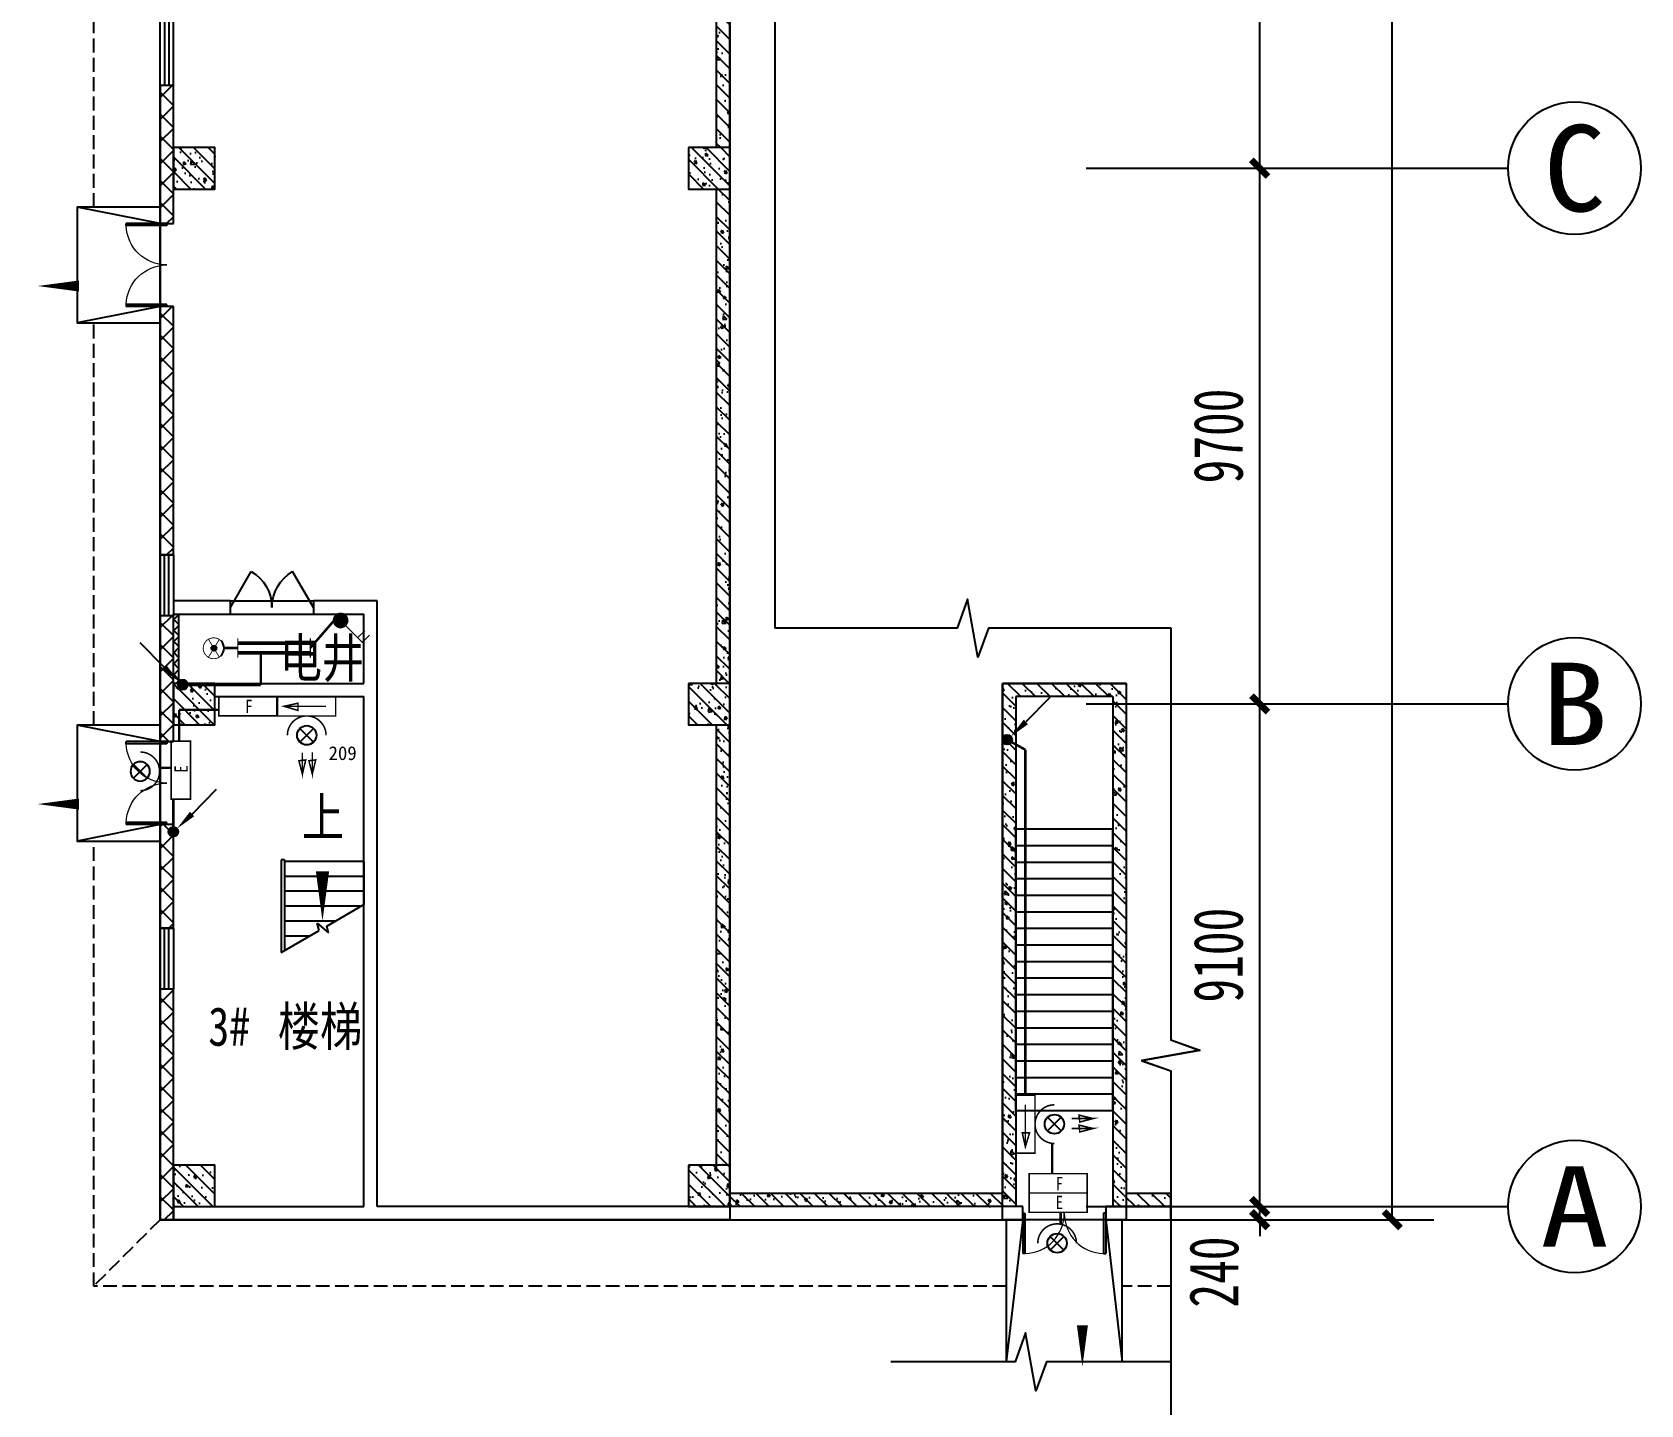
# Model space of a CAD drawing. Header units: millimetres. Extents: x -633009578 to 5705885, y -633235091 to 2571734.
# Drawn here: x 2830282 to 2859405, y 2268879 to 2293733 of the extents above; entities that cross this region are included whole.
import ezdxf
from ezdxf.enums import TextEntityAlignment as Align

# ---------------------------------------------------------------- set-up
doc = ezdxf.new("R2010")
doc.units = ezdxf.units.MM
doc.header["$LTSCALE"] = 1000
doc.header["$MEASUREMENT"] = 0
doc.linetypes.add('DASH', pattern=[0.35, 0.25, -0.1])
doc.layers.get('0').update_dxf_attribs({"color": 9})
for name, color, linetype in [('000000000000电气', 7, 'Continuous'), ('3T_WOOD', 21, 'Continuous'), ('A-COLUM(柱)', 255, 'Continuous'), ('A-DI-S(箭头)', 76, 'Continuous'), ('A-DOOR(门）', 4, 'Continuous'), ('A-F-AREA(计算)', 5, 'Continuous'), ('A-HATH(填充)', 8, 'Continuous'), ('A-ST-O(室外)', 54, 'Continuous'), ('A-STAR(楼梯)', 51, 'Continuous'), ('A-TEXT(房间)', 243, 'Continuous'), ('A-WA-J(剪力墙)', 254, 'Continuous'), ('A-WALL(墙)', 255, 'Continuous'), ('A-WINDOW（窗）', 4, 'Continuous'), ('AXIS_TEXT', 7, 'Continuous'), ('C-AXIS(轴号)', 3, 'Continuous'), ('DIM_SYMB', 3, 'Continuous'), ('WALL', 9, 'Continuous'), ('电-弱电平面-箭头', 3, 'Continuous'), ('电-强电平面-线缆', 3, 'Continuous'), ('设备-动力', 3, 'Continuous'), ('设备-照明', 3, 'Continuous')]:
    doc.layers.add(name, color=color, linetype=linetype)
doc.styles.add('_TCH_AXIS', font='simhei.ttf', dxfattribs={"bigfont": 'GBCBIG'})
doc.styles.add('_TCH_DIM_T3', font='simhei.ttf', dxfattribs={"width": 0.707, "bigfont": 'GBCBIG'})
doc.styles.add('COMPLEX', font='simhei.ttf')
doc.styles.add('IDQSTYLE', font='simhei.ttf', dxfattribs={"width": 0.707, "bigfont": 'hztxt.shx'})
doc.styles.get("Standard").update_dxf_attribs({"font": 'simhei.ttf', "bigfont": 'hztxt.shx'})
doc.styles.add('TXT', font='simhei.ttf', dxfattribs={"width": 0.8, "bigfont": 'hztxt.shx'})
doc.styles.add('宋体', font='simhei.ttf')
doc.dimstyles.new('_TCH_ARCH&&300', dxfattribs={"dimtxt": 892.5, "dimasz": 300, "dimexe": 750, "dimexo": 900, "dimgap": 300, "dimtad": 1, "dimdec": 0, "dimzin": 0, "dimdsep": 46, "dimtxsty": '_TCH_DIM_T3', "dimblk": 'ARCHTICK', "dimcen": 0.09, "dimclrt": 7, "dimazin": 2, "dimtfac": 1, "dimtdec": 0, "dimtix": 1, "dimtmove": 2, "dimatfit": 3, "dimfxl": 1, "dimtolj": 1, "dimtzin": 0, "dimarcsym": 0})
pattern_1 = [(45, (-830357.9205473666, -3.184366441797465), (-200.0002033111466, 200.0002033111467), []), (135, (-830357.9205473666, -3.184366441797465), (-200.0002033111467, -200.0002033111466), [])]
pattern_2 = [(315, (0, 0), (132.5825214724777, 132.5825214724776), []), (320, (0, 0), (-47.06410123694653, -537.9451369505651), [56.25, -618.75]), (625, (0, 0), (564.1441002750089, 104.0635002097499), [45, -495]), (370.4514, (-3.922005000000009, -44.82876), (517.079656545715, -433.8820362855164), [47.8051425, -525.856584]), (316.1842, (150, -2.755455298081545e-14), (-124.1392607467639, -800.4307864692332), [84.375, -928.125]), (366.6356, (139.65501975, -66.70255875000004), (730.5884031753312, -700.9970291615274), [71.707716, -788.78475]), (621.1842000000001, (150, -2.755455298081545e-14), (730.588950693994, -700.9964588502198), [67.5, -742.5]), (291, (112.5, -75.00000000000001), (-301.9641679990041, -447.6802890888463), [56.25, -618.75]), (596, (112.5, -75.00000000000001), (543.8625337851396, -182.4864989411868), [45, -495]), (341.4514, (87.3362955, -112.30667475), (241.8978725324643, -630.1669714361175), [47.8051425, -525.856584]), (307.5, (0, 0), (249.6703903734836, -9.119891487967951), [0, -488.9999999999999, 0, -502.5, 0, -496.875]), (277.5, (0, 0), (295.8087839117703, -197.3021530816116), [0, -286.5, 0, -477.75, 0, -189.375]), (237.5, (3.072332657360922e-14, 167.25), (-16.91615380078498, -400.3668271293068), [0, -187.5, 0, -585, 0, -776.25]), (227.5, (4.450060306401695e-14, 242.25), (75.07873674923819, -437.3896270067897), [0, -243.75, 0, -388.5, 0, -551.25])]

# ---------------------------------------------------------------- blocks, each defined once
blk = doc.blocks.new('_ArchTick')
at = {"color": 0, "linetype": 'ByBlock', "const_width": 0.4}
blk.add_lwpolyline([(-0.5, -0.5), (0.5, 0.5)], dxfattribs=at)
blk = doc.blocks.new('*D292')
at = {"layer": 'C-AXIS(轴号)', "color": 0, "lineweight": -2, "transparency": 16777216}
for p, q in [((1117158.287704564, 1589518.591094813), (1117158.287704564, 1589818.591094813)), ((1114913.870481153, 1589518.591094813), (1117908.287704564, 1589518.591094813)), ((1114913.870481153, 1589278.591094809), (1117908.287704564, 1589278.591094809)), ((1117158.287704564, 1589278.591094809), (1117158.287704564, 1589518.591094813)), ((1117158.287704564, 1589278.591094809), (1117158.287704564, 1588978.591094809))]:
    blk.add_line(p, q, dxfattribs=at)
at = {"layer": 'Defpoints', "color": 0, "transparency": 16777216}
for p in [(1114013.870481153, 1589518.591094813), (1114013.870481153, 1589278.591094809), (1117158.287704564, 1589518.591094813)]:
    blk.add_point(p, dxfattribs=at)
at = {"layer": 'C-AXIS(轴号)', "color": 0, "linetype": 'ByBlock', "lineweight": -2, "transparency": 16777216, "xscale": 300, "yscale": 300, "zscale": 300}
for p, rotation in [((1117158.287704564, 1589518.591094813), 270), ((1117158.287704564, 1589278.591094809), 90)]:
    blk.add_blockref('_ArchTick', p, dxfattribs=dict(at, rotation=rotation))
at = {"layer": 'C-AXIS(轴号)', "color": 7, "transparency": 16777216, "insert": (1116333.287704564, 1588330.591094809), "char_height": 892.5, "attachment_point": 5, "rotation": 90, "style": '_TCH_DIM_T3'}
blk.add_mtext('\\A1;240', dxfattribs=at)
blk = doc.blocks.new('*D293')
at = {"layer": 'C-AXIS(轴号)', "color": 0, "lineweight": -2, "transparency": 16777216}
for p, q in [((1114913.870481153, 1598618.591094813), (1117908.287704564, 1598618.591094813)), ((1117158.287704564, 1589518.591094813), (1117158.287704564, 1598618.591094813)), ((1114913.870481153, 1589518.591094813), (1117908.287704564, 1589518.591094813))]:
    blk.add_line(p, q, dxfattribs=at)
at = {"layer": 'Defpoints', "color": 0, "transparency": 16777216}
for p in [(1114013.870481153, 1598618.591094813), (1117158.287704564, 1598618.591094813), (1114013.870481153, 1589518.591094813)]:
    blk.add_point(p, dxfattribs=at)
at = {"layer": 'C-AXIS(轴号)', "color": 0, "linetype": 'ByBlock', "lineweight": -2, "transparency": 16777216, "xscale": 300, "yscale": 300, "zscale": 300}
for p, rotation in [((1117158.287704564, 1598618.591094813), 90), ((1117158.287704564, 1589518.591094813), 270)]:
    blk.add_blockref('_ArchTick', p, dxfattribs=dict(at, rotation=rotation))
at = {"layer": 'C-AXIS(轴号)', "color": 7, "transparency": 16777216, "insert": (1116412.037704564, 1594068.591094813), "char_height": 892.5, "attachment_point": 5, "rotation": 90, "style": '_TCH_DIM_T3'}
blk.add_mtext('\\A1;9100', dxfattribs=at)
blk = doc.blocks.new('*D294')
at = {"layer": 'C-AXIS(轴号)', "color": 0, "lineweight": -2, "transparency": 16777216}
for p, q in [((1114913.870481153, 1608318.591094813), (1117908.287704564, 1608318.591094813)), ((1117158.287704564, 1598618.591094813), (1117158.287704564, 1608318.591094813)), ((1114913.870481153, 1598618.591094813), (1117908.287704564, 1598618.591094813))]:
    blk.add_line(p, q, dxfattribs=at)
at = {"layer": 'Defpoints', "color": 0, "transparency": 16777216}
for p in [(1114013.870481153, 1608318.591094813), (1117158.287704564, 1608318.591094813), (1114013.870481153, 1598618.591094813)]:
    blk.add_point(p, dxfattribs=at)
at = {"layer": 'C-AXIS(轴号)', "color": 0, "linetype": 'ByBlock', "lineweight": -2, "transparency": 16777216, "xscale": 300, "yscale": 300, "zscale": 300}
for p, rotation in [((1117158.287704564, 1608318.591094813), 90), ((1117158.287704564, 1598618.591094813), 270)]:
    blk.add_blockref('_ArchTick', p, dxfattribs=dict(at, rotation=rotation))
at = {"layer": 'C-AXIS(轴号)', "color": 7, "transparency": 16777216, "insert": (1116412.037704564, 1603468.591094813), "char_height": 892.5, "attachment_point": 5, "rotation": 90, "style": '_TCH_DIM_T3'}
blk.add_mtext('\\A1;9700', dxfattribs=at)
blk = doc.blocks.new('*D295')
at = {"layer": 'C-AXIS(轴号)', "color": 0, "lineweight": -2, "transparency": 16777216}
for p, q in [((1114913.870481153, 1618018.591094813), (1117908.287704564, 1618018.591094813)), ((1117158.287704564, 1608318.591094813), (1117158.287704564, 1618018.591094813)), ((1114913.870481153, 1608318.591094813), (1117908.287704564, 1608318.591094813))]:
    blk.add_line(p, q, dxfattribs=at)
at = {"layer": 'Defpoints', "color": 0, "transparency": 16777216}
for p in [(1114013.870481153, 1618018.591094813), (1117158.287704564, 1618018.591094813), (1114013.870481153, 1608318.591094813)]:
    blk.add_point(p, dxfattribs=at)
at = {"layer": 'C-AXIS(轴号)', "color": 0, "linetype": 'ByBlock', "lineweight": -2, "transparency": 16777216, "xscale": 300, "yscale": 300, "zscale": 300}
for p, rotation in [((1117158.287704564, 1618018.591094813), 90), ((1117158.287704564, 1608318.591094813), 270)]:
    blk.add_blockref('_ArchTick', p, dxfattribs=dict(at, rotation=rotation))
at = {"layer": 'C-AXIS(轴号)', "color": 7, "transparency": 16777216, "insert": (1116412.037704564, 1613168.591094813), "char_height": 892.5, "attachment_point": 5, "rotation": 90, "style": '_TCH_DIM_T3'}
blk.add_mtext('\\A1;9700', dxfattribs=at)
blk = doc.blocks.new('*D309')
at = {"layer": 'C-AXIS(轴号)', "color": 0, "lineweight": -2, "transparency": 16777216}
for p, q in [((1114913.870481153, 1725358.591094809), (1120308.287704564, 1725358.591094809)), ((1119558.287704564, 1589278.591094809), (1119558.287704564, 1725358.591094809)), ((1114913.870481153, 1589278.591094809), (1120308.287704564, 1589278.591094809))]:
    blk.add_line(p, q, dxfattribs=at)
at = {"layer": 'Defpoints', "color": 0, "transparency": 16777216}
for p in [(1114013.870481153, 1725358.591094809), (1119558.287704564, 1725358.591094809), (1114013.870481153, 1589278.591094809)]:
    blk.add_point(p, dxfattribs=at)
at = {"layer": 'C-AXIS(轴号)', "color": 0, "linetype": 'ByBlock', "lineweight": -2, "transparency": 16777216, "xscale": 300, "yscale": 300, "zscale": 300}
for p, rotation in [((1119558.287704564, 1725358.591094809), 90), ((1119558.287704564, 1589278.591094809), 270)]:
    blk.add_blockref('_ArchTick', p, dxfattribs=dict(at, rotation=rotation))
at = {"layer": 'C-AXIS(轴号)', "color": 7, "transparency": 16777216, "insert": (1118812.037704564, 1657318.591094809), "char_height": 892.5, "attachment_point": 5, "rotation": 90, "style": '_TCH_DIM_T3'}
blk.add_mtext('\\A1;136080', dxfattribs=at)
blk = doc.blocks.new('_AXISO')
blk.add_circle((0, 0), 0.5)
at = {"layer": 'AXIS_TEXT', "style": 'COMPLEX', "width": 1.041666666666667}
blk.add_attdef('A', text='', height=0.56, dxfattribs=at).set_placement((-0.25, -0.28), (0.25, -0.28), align=Align.FIT)
blk = doc.blocks.new('$WINLIB2D$00000001')
at = {"color": 0}
for points in [[(-0.4999999999999964, 0.5000000000000142), (-0.4999999999999964, -0.4999999999999858)], [(-0.4999999999999964, 0.5000000000000142), (0.5000000000000036, 0.5000000000000142)], [(0.5000000000000036, -0.4999999999999858), (0.5000000000000036, 0.5000000000000142)], [(0.5000000000000036, 0.1666666666666714), (-0.4999999999999964, 0.1666666666666714)], [(0.5000000000000036, -0.1666666666666572), (-0.4999999999999964, -0.1666666666666572)], [(-0.4999999999999964, -0.4999999999999858), (0.5000000000000036, -0.4999999999999858)]]:
    blk.add_lwpolyline(points, dxfattribs=at)
blk = doc.blocks.new('$DorLib2D$00000002')
for p, q in [((-0.5, -5.684341886080802e-17), (-0.5000000000000007, 0.4875)), ((-0.4750000000000007, 0.4875), (-0.5000000000000007, 0.4875)), ((-0.475, -2.842170943040401e-17), (-0.4750000000000007, 0.4875)), ((0.475, -2.842170943040401e-17), (0.4750000000000007, 0.4875)), ((0.4750000000000007, 0.4875), (0.5000000000000007, 0.4875)), ((0.5, -5.684341886080802e-17), (0.5000000000000007, 0.4875)), ((-0.5, -5.684341886080802e-17), (-0.475, -2.842170943040401e-17)), ((0.5, -5.684341886080802e-17), (0.475, -2.842170943040401e-17))]:
    blk.add_line(p, q)
at = {"lineweight": 13}
for centre, start, end in [((-0.4875, -4.263256414560601e-17), 0, 88.53071641864632), ((0.4875, -4.263256414560601e-17), 91.4692835813537, 180)]:
    blk.add_arc(centre, 0.4875, start, end, dxfattribs=at)
blk = doc.blocks.new('$TCHSYS$WIN2D')
for p, q in [((-0.5, 0.5), (0.5, 0.5)), ((-0.5, 0.5), (-0.4999999999999999, -0.5)), ((0.5, 0.5), (0.4999999999999998, -0.5)), ((0.5, 0.1666666666666666), (-0.5, 0.1666666666666666)), ((0.5, -0.1666666666666667), (-0.5, -0.1666666666666667)), ((-0.4999999999999999, -0.5), (0.5, -0.5))]:
    blk.add_line(p, q)
blk = doc.blocks.new('$DorLib2D$00000231')
at = {"color": 0}
for p, q in [((-0.4999999999999947, 7.105427357601002e-15), (-0.2500000000000284, 0.4330127018921708)), ((0.5000000000000053, 7.105427357601002e-15), (0.250000000000032, 0.4330127018921708))]:
    blk.add_line(p, q, dxfattribs=at)
for centre, radius, start, end in [((-0.4999999999996803, 3.055333763768431e-13), 0.499999999999681, 0, 59.99999999996344), ((0.5000000000000426, -2.486899575160351e-14), 0.4999999999999835, 120.0000000000366, 180)]:
    blk.add_arc(centre, radius, start, end, dxfattribs=at)
blk = doc.blocks.new('_FZH')
h = blk.add_hatch()
h.set_pattern_fill('钢筋混凝土', color=256, scale=0.1, style=0)
h.set_pattern_definition([(45, (0, 0), (-0.1767766952966369, 0.1767766952966369), []), (50, (0, 0), (0.7172601826007535, -0.06275213498259512), [0.07500000000000001, -0.8250000000000001]), (355, (0, 0), (-0.138751333613, 0.7521921337000119), [0.06, -0.66]), (100.4514, (0.05977168000000001, -0.00522934), (0.5785093817140216, 0.6894395420609536), [0.06374019, -0.701142112]), (46.1842, (0, 0.2), (1.067241048625645, -0.1655190143290181), [0.1125, -1.2375]), (96.6356, (0.088936745, 0.186206693), (0.9346627055487033, 0.9741178709004418), [0.095610288, -1.051713]), (351.1842, (0, 0.2), (0.9346619451336272, 0.9741186009253247), [0.09000000000000001, -0.9900000000000001]), (21, (0.1, 0.15), (0.5969070521184617, -0.4026188906653388), [0.07500000000000001, -0.8250000000000001]), (326, (0.1, 0.15), (0.2433153319215824, 0.7251500450468529), [0.06, -0.66]), (71.4514, (0.149742233, 0.116448394), (0.84022262858149, 0.3225304967099524), [0.06374019, -0.701142112]), (37.50000000000001, (0, 0), (0.01215985531729062, 0.3328938538313115), [0, -0.652, 0, -0.67, 0, -0.6625000000000001]), (7.499999999999999, (0, 0), (0.2630695374421486, 0.3944117118823603), [0, -0.382, 0, -0.637, 0, -0.2525]), (-32.5, (-0.223, 0), (0.533822436172409, -0.02255487173437976), [0, -0.25, 0, -0.78, 0, -1.035]), (-42.5, (-0.323, 0), (0.5831861693423862, 0.1001049823323177), [0, -0.325, 0, -0.518, 0, -0.735])])
h.paths.add_polyline_path([(-0.5, -0.5), (0.5, -0.5), (0.5, 0.5), (-0.5, 0.5)])
blk.add_lwpolyline([(-0.5, -0.5), (0.5, -0.5), (0.5, 0.5), (-0.5, 0.5)], close=True)
blk = doc.blocks.new('HC000080')
at = {"color": 0, "linetype": 'Continuous', "const_width": 0.2}
blk.add_lwpolyline([(-3.75, 1.25), (3.75, 1.25), (3.75, -1.25), (-3.75, -1.25), (-3.75, 1.25)], dxfattribs=at)
at = {"color": 0, "style": 'IDQSTYLE', "width": 0.7}
for tag, p in [('E', (-0.3130491551307273, -0.8903283460458624)), ('PSFHATT', (5.75, -1.25))]:
    blk.add_attdef(tag, p, '', height=1.715220417977644, dxfattribs=at)
blk = doc.blocks.new('HC000078')
at = {"color": 0, "linetype": 'Continuous', "const_width": 0.2}
for points in [[(-3.750000000000028, 1.25), (3.75, 1.25), (3.75, -1.25), (-3.750000000000028, -1.25), (-3.750000000000028, 1.25)], [(2.5, 0), (-2.500000000000028, 0)]]:
    blk.add_lwpolyline(points, dxfattribs=at)
blk.add_lwpolyline([(2.917016710174721, 0), (1.120131515022848, 0.3984556212736834), (1.120131515022848, -0.539087017017323)], close=True, dxfattribs=at)
at = {"color": 0, "style": 'IDQSTYLE', "width": 0.7}
blk.add_attdef('PSFHATT', (5.75, -1.25), '', height=2.5, dxfattribs=at)
blk = doc.blocks.new('HC000064')
at = {"color": 0, "linetype": 'Continuous'}
for p, q in [((-0.8838834764831063, -0.8838834764831063), (0.8838834764831063, 0.8838834764831063)), ((-0.8838834764830494, 0.8838834764831063), (0.8838834764831631, -0.8838834764831063))]:
    blk.add_line(p, q, dxfattribs=at)
at = {"color": 0, "linetype": 'Continuous', "const_width": 0.2}
blk.add_lwpolyline([(5.710751695749348e-14, 2.499999999999886, 0.1989123673796647), (-1.767766952966326, 1.767766952966327, 0.1989123673796613), (-2.5, 1.951292859901378e-16, 0.1989123673796761), (-1.767766952966326, -1.76776695296644, 0.1989123673796782), (5.594010226827932e-14, -2.500000000000227)], format="xyb", dxfattribs=at)
for points in [[(2.226896073527712, 0.5659208660671311), (5.003498004369476, 0.5624686703930024), (3.296463286048663, 1.009912150058199), (3.185957433181557, 0.1260038671447887), (5.003498004369476, 0.5624686703930024)], [(2.224443767981995, -0.721123763554715), (5.001045698823816, -0.7245759592289005), (3.294010980502946, -0.2771324795636474), (3.18350512763584, -1.161040762477114), (5.001045698823816, -0.7245759592289005)]]:
    blk.add_lwpolyline(points, dxfattribs=at)
at = {"color": 0, "linetype": 'Continuous'}
for centre, radius, start, end in [((1.199040866595169e-14, -7.105427357601002e-14), 1.250000000000069, 135.0000000000036, 179.9999999999968), ((-2.259303855112194e-14, -1.740829702612245e-13), 1.250000000000117, 89.99999999999898, 134.9999999999991), ((-9.10937991704941e-14, -1.740829702612245e-13), 1.250000000000117, 45.00000000000085, 89.99999999999582), ((-1.252331571777177e-13, -7.088774012231625e-14), 1.250000000000068, 3.249254662582951e-12, 44.99999999999639), ((-2.284838984678572e-13, -5.684341886080801e-14), 1.250000000000172, 315.0000000000093, 2.605510395054555e-12), ((-2.264854970235319e-14, -5.695444116327053e-14), 1.250000000000034, 179.9999999999974, 225.0000000000007), ((-2.270406085358445e-14, -1.338928967697939e-13), 1.24999999999998, 224.9999999999983, 270.000000000001), ((-9.131584377541913e-14, 3.996802888650564e-15), 1.250000000000118, 270.0000000000042, 315.0000000000028)]:
    blk.add_arc(centre, radius, start, end, dxfattribs=at)
at = {"color": 0, "style": 'IDQSTYLE', "width": 0.7}
blk.add_attdef('PSFHATT', (7.003498004369476, -2.500000010000227), '', height=2.5, dxfattribs=at)
blk = doc.blocks.new('HC000063')
at = {"color": 0, "linetype": 'Continuous'}
for p, q in [((-0.8838834764831063, -0.8838834764831631), (0.8838834764831063, 0.8838834764829926)), ((-0.8838834764830494, 0.8838834764830494), (0.8838834764831631, -0.8838834764831631))]:
    blk.add_line(p, q, dxfattribs=at)
at = {"color": 0, "linetype": 'Continuous', "const_width": 0.2}
blk.add_lwpolyline([(5.77736507722736e-14, 2.499999999999886, 0.1989123673796648), (-1.767766952966326, 1.767766952966213, 0.1989123673796613), (-2.5, -1.128255746208508e-13, 0.1989123673796761), (-1.767766952966326, -1.767766952966497, 0.1989123673796782), (5.594010226827932e-14, -2.500000000000284)], format="xyb", dxfattribs=at)
at = {"color": 0, "linetype": 'Continuous'}
for centre, radius, start, end in [((1.49213974509621e-13, -1.27897692436818e-13), 1.250000000000206, 135.0000000000062, 179.9999999999993), ((-9.120482147295661e-14, -2.025046796916286e-13), 1.250000000000089, 89.99999999999582, 134.999999999996), ((-2.248201624865942e-14, -2.025046796916286e-13), 1.250000000000089, 45.00000000000399, 89.99999999999898), ((-2.62456723021387e-13, -1.277311589831243e-13), 1.250000000000206, 6.4374426752811e-13, 44.9999999999938), ((-9.126033262418787e-14, -1.422195694544826e-13), 1.249999999999966, 179.9999999999987, 225.000000000002), ((-9.131584377541913e-14, -1.623146062001979e-13), 1.249999999999951, 225.0000000000013, 270.0000000000042), ((-2.270406085358445e-14, -2.442490654175344e-14), 1.250000000000089, 270.000000000001, 314.9999999999997), ((-1.598721155460225e-13, -1.4210854715202e-13), 1.250000000000103, 315.000000000008, 1.302755197527349e-12)]:
    blk.add_arc(centre, radius, start, end, dxfattribs=at)
at = {"color": 0, "style": 'IDQSTYLE', "width": 0.7}
blk.add_attdef('PSFHATT', (3.250000009999943, -2.500000010000284), '', height=2.5, dxfattribs=at)
blk = doc.blocks.new('*X132')
at = {"color": 0, "linetype": 'Continuous'}
for p, q in [((192.590110055903, 446.7242872143482), (193.9264208598343, 448.0605980182795)), ((192.6512440212146, 447.2096852483717), (193.4410228258108, 447.9994640529679)), ((192.666080612941, 446.3759937026742), (194.2747143715083, 447.9846274612416)), ((192.8122309321682, 446.0978799531896), (194.552828120993, 447.8384771420143)), ((193.0126674313866, 445.874052383696), (194.7766556904866, 447.6380406427959)), ((193.2651240367983, 445.7022449203958), (194.9484631537868, 447.3855840373842)), ((193.5780466605768, 445.5909034754624), (195.0598045987202, 447.0726614136058)), ((193.9838870800477, 445.5724798262212), (195.0782282479613, 446.6668209941349))]:
    blk.add_line(p, q, dxfattribs=at)
blk = doc.blocks.new('HC001446')
at = {"color": 0, "linetype": 'Continuous'}
blk.add_line((5.527270022789651, 5.473665066578945), (2.421777122314836, 2.298687544782609), dxfattribs=at)
blk.add_lwpolyline([(2.421777122314836, 2.298687544782609, 0.8, 0, 0), (0.4698776614111466, 0.4121164681388052, 0, 0, 0)], format="xyseb", dxfattribs=at)
blk.add_circle((0, 0), 0.625, dxfattribs=at)
at = {"color": 0, "linetype": 'Continuous', "xscale": 0.5, "yscale": 0.5, "zscale": 0.5}
blk.add_blockref('*X132', (-96.91845018383214, -223.4069038532592), dxfattribs=at)
at = {"color": 0, "style": 'IDQSTYLE', "width": 0.7}
blk.add_attdef('PSFHATT', (7.527270022789651, -0.62500001), '', height=2.5, dxfattribs=at)
blk = doc.blocks.new('HC000067')
at = {"color": 0, "linetype": 'Continuous'}
for points, const_width in [([(6.25, 0.8328412808464349), (-6.250000000000057, 0.8328412808464349)], 0.6), ([(-6.250000000000057, 1.65), (-6.250000000000057, -1.650000000000057)], 0.2), ([(6.25, 1.65), (6.25, -1.650000000000057)], 0.2), ([(6.25, -0.8328412808464352), (-6.250000000000057, -0.8328412808464352)], 0.6)]:
    blk.add_lwpolyline(points, dxfattribs=dict(at, const_width=const_width))
at = {"color": 0, "style": 'IDQSTYLE', "width": 0.7}
blk.add_attdef('PSFHATT', (8.25, -1.650000000000057), '', height=2.5, dxfattribs=at)
blk = doc.blocks.new('*X157')
at = {"color": 0, "linetype": 'Continuous'}
for p, q in [((261.9988066744281, 135.850956910748), (263.2375091559566, 137.0896593922765)), ((262.0234026256783, 135.5927101495236), (263.4957559171792, 137.0650634410244)), ((262.0463461952987, 136.1813391440932), (262.9071269225657, 137.0421198713602)), ((262.0884022348038, 135.3748670461744), (263.7135990205094, 137.00006383188)), ((262.1829592200917, 135.1865813189878), (263.9018847477136, 136.9055068466096)), ((262.3023466942452, 135.0231260806666), (264.0653399860179, 136.7861193724393)), ((262.4446987243758, 134.8826353983226), (264.205830668362, 136.6437673423088)), ((262.6100901587723, 134.7651841202445), (264.3232819464568, 136.478375907929)), ((262.8005700291263, 134.6728212781239), (264.4156447885779, 136.2878960375755)), ((263.0211904412342, 134.6105989777572), (264.4778670889456, 136.0672756254685)), ((263.2836307586351, 134.5901965826834), (264.4982694840214, 135.8048353080697)), ((263.6234742990336, 134.6471974106073), (264.4412686561033, 135.464991767677))]:
    blk.add_line(p, q, dxfattribs=at)
blk = doc.blocks.new('HC000107')
at = {"color": 0, "linetype": 'Continuous', "const_width": 0.2}
for points in [[(0.8838834764831067, 2.133883476483163), (3.75, 5), (5, 3.75)], [(2.898879886034138, 4.275409520972289), (4.191507707965854, 3.019373591507303)]]:
    blk.add_lwpolyline(points, dxfattribs=at)
blk.add_lwpolyline([(0.88388347648322, 0.3661165235168934, 0.1989123673796338), (1.249999999999944, 1.250000000000057, 0.1989123673796269), (0.8838834764831636, 2.13388347648322, 0.1989123673796352), (4.172009959724221e-16, 2.5, 0.1989123673796539), (-0.8838834764831627, 2.13388347648322, 0.1989123673796721), (-1.250000000000056, 1.250000000000057, 0.1989123673796564), (-0.8838834764832764, 0.3661165235168368, 0.198912367379673), (0, 0, 0.198912367379652)], format="xyb", close=True, dxfattribs=at)
at = {"color": 0, "linetype": 'Continuous'}
blk.add_blockref('*X157', (-263.2487560761182, -134.5897099905746), dxfattribs=at)
at = {"color": 0, "style": 'IDQSTYLE', "width": 0.7}
blk.add_attdef('PSFHATT', (7, -1e-08), '', height=2.5, dxfattribs=at)
blk = doc.blocks.new('*X159')
at = {"color": 0, "linetype": 'Continuous'}
for p, q in [((292.887994045295, 135.6274459094068), (293.516320533106, 136.2557723972178)), ((292.952224463849, 135.4088336154862), (293.7349328270265, 136.1915419786637)), ((292.9956283900541, 136.0179229666405), (293.1258434758722, 136.1481380524586)), ((293.0755886594741, 135.2493550986367), (293.8944113438761, 136.0681777830387)), ((293.2494900660814, 135.1404137927693), (294.0033526497434, 135.8942763764314)), ((293.4911899527468, 135.0992709669601), (294.0444954755525, 135.6525764897659))]:
    blk.add_line(p, q, dxfattribs=at)
blk = doc.blocks.new('HC000703')
at = {"color": 0, "linetype": 'Continuous', "const_width": 0.2000000000000002}
blk.add_lwpolyline([(-2.399999999999977, 0.05872925643336657, 1), (2.399999999999977, 0.05872925643336657, 1)], format="xyb", close=True, dxfattribs=at)
at = {"color": 0, "linetype": 'Continuous', "const_width": 0.2}
for points in [[(-2.074282131997677, 1.265938284269794), (2.022051310501354, -1.234061715730206)], [(2.074282131997734, 1.265938284269794), (-2.022051310501354, -1.234061715730206)]]:
    blk.add_lwpolyline(points, dxfattribs=at)
at = {"color": 0, "linetype": 'Continuous'}
blk.add_circle((0.02097265619840982, -0.0127996515010409), 0.5796574060804803, dxfattribs=at)
blk.add_arc((3.410605131648481e-12, 0.05872925643825511), 2.400000000004948, 224.6186283858651, 315.1351718326803, dxfattribs=at)
blk.add_blockref('*X159', (-293.4444389024706, -135.6911545353449), dxfattribs=at)
at = {"color": 0, "style": 'IDQSTYLE', "width": 0.7}
blk.add_attdef('PSFHATT', (4.400000009999977, -2.341270753566693), '', height=2.5, dxfattribs=at)
blk = doc.blocks.new('负一层平面图9')
h = blk.add_hatch()
h.set_pattern_fill('钢筋混凝土', color=256, scale=75, angle=270, style=0)
h.set_pattern_definition(pattern_2)
h.paths.add_polyline_path([(1107566.098288361, 1617640.40672838), (1107326.098288361, 1617640.40672838), (1107326.098288361, 1608690.40672838), (1107566.098288361, 1608690.40672838)])
h = blk.add_hatch()
h.set_pattern_fill('钢筋混凝土', color=256, scale=75, angle=270, style=0)
h.set_pattern_definition(pattern_2)
h.paths.add_polyline_path([(1107566.098288361, 1607940.40672838), (1107326.098288361, 1607940.40672838), (1107326.098288361, 1598990.40672838), (1107566.098288361, 1598990.40672838)])
h = blk.add_hatch()
h.set_pattern_fill('钢筋混凝土', color=256, scale=75, angle=270, style=0)
h.set_pattern_definition(pattern_2)
h.paths.add_polyline_path([(1114501.098288395, 1598750.406728285), (1114741.098288372, 1598990.406728529), (1112501.098288368, 1598990.406728529), (1112741.098288372, 1598750.406728285)])
h = blk.add_hatch()
h.set_pattern_fill('钢筋混凝土', color=256, scale=75, angle=270, style=0)
h.set_pattern_definition(pattern_2)
h.paths.add_polyline_path([(1112741.098288372, 1598750.406728285), (1112501.098288368, 1598990.406728529), (1112501.098288367, 1589755.406703051), (1112741.098288372, 1589515.406703076)])
h = blk.add_hatch()
h.set_pattern_fill('钢筋混凝土', color=256, scale=75, angle=270, style=0)
h.set_pattern_definition(pattern_2)
h.paths.add_polyline_path([(1114741.098288372, 1598990.406728529), (1114501.098288395, 1598750.406728285), (1114501.098288395, 1589515.406703085), (1114741.098288373, 1589755.406702906)])
h = blk.add_hatch()
h.set_pattern_fill('钢筋混凝土', color=256, scale=75, angle=270, style=0)
h.set_pattern_definition(pattern_2)
h.paths.add_polyline_path([(1107566.098288361, 1598240.40672838), (1107326.098288361, 1598240.40672838), (1107326.098288361, 1590265.40672838), (1107566.098288361, 1590265.40672838)])
h = blk.add_hatch()
h.set_pattern_fill('钢筋混凝土', color=256, scale=75, angle=270, style=0)
h.set_pattern_definition(pattern_2)
h.paths.add_polyline_path([(1112741.098288372, 1589515.406703076), (1112501.098288367, 1589755.406703051), (1107566.098288361, 1589755.406703088), (1107566.098288361, 1589515.406703088)])
h = blk.add_hatch()
h.set_pattern_fill('钢筋混凝土', color=256, scale=75, angle=270, style=0)
h.set_pattern_definition(pattern_2)
h.paths.add_polyline_path([(1115552.552594086, 1589755.406703088), (1114741.098288373, 1589755.406702906), (1114501.098288395, 1589515.406703085), (1115552.552594086, 1589515.406703088)])
at = {"layer": 'A-HATH(填充)'}
h = blk.add_hatch(dxfattribs=at)
h.set_pattern_fill('多孔材料', color=256, scale=100, style=0)
h.set_pattern_definition(pattern_1)
h.paths.add_polyline_path([(1097251.098288366, 1609815.406728529), (1097251.098288366, 1607315.40672802), (1097491.098288367, 1607315.40672802), (1097491.098288367, 1609815.406728529)])
h = blk.add_hatch(dxfattribs=at)
h.set_pattern_fill('多孔材料', color=256, scale=100, style=0)
h.set_pattern_definition(pattern_1)
h.paths.add_polyline_path([(1097251.098288366, 1605815.40672802), (1097251.098288366, 1601315.406729546), (1097491.098288367, 1601315.406729546), (1097491.098288367, 1605815.40672802)])
h = blk.add_hatch(dxfattribs=at)
h.set_pattern_fill('多孔材料', color=256, scale=100, style=0)
h.set_pattern_definition(pattern_1)
h.paths.add_polyline_path([(1097251.098288366, 1600215.406730055), (1097251.098288366, 1597935.406731072), (1097491.098288367, 1597935.406731072), (1097491.098288367, 1600215.406730055)])
h = blk.add_hatch(dxfattribs=at)
h.set_pattern_fill('多孔材料', color=256, scale=50, style=0)
h.set_pattern_definition([(45, (-830457.9205473666, -3.184366441797465), (-100.0001016555733, 100.0001016555733), []), (135, (-830457.9205473666, -3.184366441797465), (-100.0001016555733, -100.0001016555733), [])])
h.paths.add_polyline_path([(1097591.098288361, 1598990.406728382), (1097591.098288332, 1600245.406728383), (1097491.098288332, 1600245.406728381), (1097491.098288361, 1598990.40672838)])
h = blk.add_hatch(dxfattribs=at)
h.set_pattern_fill('多孔材料', color=256, scale=100, style=0)
h.set_pattern_definition(pattern_1)
h.paths.add_polyline_path([(1097251.098288366, 1596435.406730563), (1097251.098288366, 1594555.406730055), (1097491.098288367, 1594555.406730055), (1097491.098288367, 1596435.406730563)])
h = blk.add_hatch(dxfattribs=at)
h.set_pattern_fill('多孔材料', color=256, scale=100, style=0)
h.set_pattern_definition(pattern_1)
h.paths.add_polyline_path([(1097491.098288361, 1589275.40672838), (1097491.098288367, 1593455.406730055), (1097251.098288366, 1593455.406730055), (1097251.098288361, 1589275.40672838)])
at = {"layer": 'A-DI-S(箭头)'}
for points in [[(1108377.552594071, 1727829.142712386), (1108377.552594071, 1664191.024720457), (1108902.552594071, 1663999.940347468), (1107852.552594071, 1663814.797017724), (1108377.552594071, 1663628.524720457), (1108377.552594071, 1599990.406728529)], [(1115552.552594086, 1599990.406728529), (1112246.302594079, 1599990.406728529), (1112055.218221089, 1599465.406728529), (1111870.074891345, 1600515.406728529), (1111683.802594079, 1599990.406728529), (1108377.552594071, 1599990.406728529)], [(1115552.552594086, 1599993.591094971), (1115552.552594086, 1592537.149075213), (1116077.552594086, 1592346.064702223), (1115027.552594086, 1592160.921372479), (1115552.552594086, 1591974.649075213), (1115552.552594086, 1584518.207055455)], [(1115552.552594086, 1599990.406728529), (1115552.552594086, 1592533.964708771), (1116077.552594086, 1592342.880335781), (1115027.552594086, 1592157.737006037), (1115552.552594086, 1591971.464708771), (1115552.552594086, 1584515.022689013)], [(1115549.792474472, 1586702.713000555), (1113296.812373636, 1586702.713000555), (1113105.728000646, 1586177.713000555), (1112920.584670902, 1587227.713000555), (1112734.312373636, 1586702.713000555), (1110481.3322728, 1586702.713000555)]]:
    blk.add_lwpolyline(points, dxfattribs=at)
for points in [[(1096698.446246597, 1606184.779311251, 0, 0, 0), (1095035.446246597, 1606184.779311251, 0, 200, 0), (1095785.446246597, 1606184.779311251, 0, 0, 0)], [(1096698.446246597, 1596804.592803787, 0, 0, 0), (1095035.446246597, 1596804.592803787, 0, 200, 0), (1095785.446246597, 1596804.592803787, 0, 0, 0)], [(1113948.652907423, 1588280.430021167, 0, 0, 0), (1113948.652907423, 1586617.430021167, 0, 200, 0), (1113948.652907423, 1587367.430021167, 0, 0, 0)]]:
    blk.add_lwpolyline(points, format="xyseb", dxfattribs=at)
at = {"layer": 'A-DOOR(门）'}
for p, q in [((1097251.098288361, 1607315.406728321), (1097251.098288361, 1605815.406728321)), ((1098526.098288401, 1600485.406728381), (1100026.098288401, 1600485.406728381)), ((1098526.098288401, 1600245.406728381), (1100026.098288401, 1600245.406728381)), ((1097251.098288361, 1597935.406730697), (1097251.098288361, 1596435.406730697)), ((1114371.098288189, 1589275.406728481), (1112871.098288189, 1589275.40672847))]:
    blk.add_line(p, q, dxfattribs=at)
at = {"layer": 'A-F-AREA(计算)'}
for points in [[(1107566.098287924, 1589275.406728539), (1097251.098288353, 1589275.406728539), (1097251.098288353, 1725355.406728381), (1107566.098287924, 1725355.406728381)], [(1112501.098288368, 1598990.406728529), (1114741.098288373, 1598990.406728529), (1114741.098288373, 1589275.406728367), (1112501.098288368, 1589275.406728367)]]:
    blk.add_lwpolyline(points, close=True, dxfattribs=at)
at = {"layer": 'A-ST-O(室外)', "linetype": 'DASH'}
for points in [[(1096051.098288429, 1607615.406728315), (1096051.098288421, 1621215.406728753)], [(1096051.098288435, 1598235.406730539), (1096051.09828843, 1605515.40672847)], [(1112571.098289079, 1588075.406728386), (1096051.09828844, 1588075.406728366), (1096051.098288436, 1596135.406730694)], [(1097251.098288345, 1589275.40672838), (1096051.09828844, 1588075.406728366)], [(1115552.552594086, 1588075.406728389), (1114671.098288925, 1588075.406728388)]]:
    blk.add_lwpolyline(points, dxfattribs=at)
at = {"layer": 'A-STAR(楼梯)'}
for p, q in [((1112741.098288918, 1591255.406728649), (1112741.098288918, 1596355.406728649)), ((1112741.098288918, 1596355.406728649), (1114501.098288918, 1596355.406728649)), ((1114501.098288918, 1591255.406728649), (1114501.098288918, 1596355.406728649)), ((1112741.098288918, 1596055.406728649), (1114501.098288918, 1596055.406728649)), ((1099441.098288361, 1595795.40672838), (1099441.098288338, 1594117.394026474)), ((1099501.098288361, 1595795.40672838), (1099441.098288361, 1595795.40672838)), ((1099441.098288361, 1595765.40672838), (1099441.098288233, 1594117.394026499)), ((1099501.098288361, 1595795.40672838), (1099501.098288339, 1594152.035042626)), ((1100941.098288361, 1595765.40672838), (1099501.098288403, 1595765.406728285)), ((1100941.098288361, 1595765.40672838), (1100941.098288233, 1594983.41943)), ((1112741.098288918, 1595755.406728649), (1114501.098288918, 1595755.406728649)), ((1100941.098288361, 1595495.40672838), (1099501.098288399, 1595495.406728285)), ((1112741.098288918, 1595455.406728649), (1114501.098288918, 1595455.406728649)), ((1100941.098288361, 1595225.40672838), (1099501.098288396, 1595225.40672861)), ((1112741.098288918, 1595155.406728649), (1114501.098288918, 1595155.406728649)), ((1100892.578865444, 1594955.406728202), (1099501.098288392, 1594955.406728285)), ((1100268.899813349, 1594595.325459915), (1100941.098288361, 1594983.419430272)), ((1112741.098288918, 1594855.406728649), (1114501.098288918, 1594855.406728649)), ((1099441.098288361, 1594117.394026487), (1100130.579441616, 1594515.466156061)), ((1100424.92514747, 1594685.406728339), (1099501.098288389, 1594685.406728285)), ((1100130.579441616, 1594515.466156061), (1100095.6388729, 1594645.86614384)), ((1100095.6388729, 1594645.86614384), (1100301.68381434, 1594472.973909472)), ((1100301.68381434, 1594472.973909472), (1100268.899813349, 1594595.325459915)), ((1112741.098288918, 1594555.406728649), (1114501.098288918, 1594555.406728649)), ((1099957.271429414, 1594415.406728614), (1099501.098288385, 1594415.406728285)), ((1112741.098288918, 1594255.406728649), (1114501.098288918, 1594255.406728649)), ((1112741.098288918, 1593955.406728649), (1114501.098288918, 1593955.406728649)), ((1112741.098288918, 1593655.406728649), (1114501.098288918, 1593655.406728649)), ((1112741.098288918, 1593355.406728649), (1114501.098288918, 1593355.406728649)), ((1112741.098288918, 1593055.406728649), (1114501.098288918, 1593055.406728649)), ((1112741.098288918, 1592755.406728649), (1114501.098288918, 1592755.406728649)), ((1112741.098288918, 1592455.406728649), (1114501.098288918, 1592455.406728649)), ((1112741.098288918, 1592155.406728649), (1114501.098288918, 1592155.406728649)), ((1112741.098288918, 1591855.406728649), (1114501.098288918, 1591855.406728649)), ((1112741.098288918, 1591555.406728649), (1114501.098288918, 1591555.406728649)), ((1112741.098288918, 1591255.406728649), (1114501.098288918, 1591255.406728649))]:
    blk.add_line(p, q, dxfattribs=at)
for points in [[(1097251.098288367, 1607615.406728315), (1095751.098288367, 1607615.406728315), (1095751.098288367, 1605515.40672847), (1097251.098288361, 1605515.40672847)], [(1097251.09828836, 1607315.406728363), (1095751.098288356, 1607615.406234234)], [(1097251.09828836, 1605815.406728422), (1095751.098288356, 1605515.407222551)], [(1097251.098288367, 1598235.406730539), (1095751.098288367, 1598235.406730539), (1095751.098288367, 1596135.406730694), (1097251.098288361, 1596135.406730694)], [(1097251.09828836, 1597935.406730587), (1095751.098288356, 1598235.406236458)], [(1097251.09828836, 1596435.406730646), (1095751.098288356, 1596135.407224775)], [(1112571.098289079, 1589275.406728542), (1112571.098289079, 1586702.715470977)], [(1112871.098289032, 1589275.406728534), (1112571.098783161, 1586702.715470966)], [(1114371.098288972, 1589275.406728534), (1114671.097794843, 1586702.715470966)], [(1114671.098288925, 1586702.715470977), (1114671.098288925, 1589275.406728535)]]:
    blk.add_lwpolyline(points, dxfattribs=at)
at = {"layer": 'A-WA-J(剪力墙)'}
for p, q in [((1107326.098288402, 1608690.406727959), (1107326.098288404, 1617640.406727959)), ((1107566.098288352, 1608690.406727959), (1107566.098288373, 1617640.406727959)), ((1107326.098288363, 1598990.40672861), (1107326.098288375, 1607940.406727959)), ((1107566.098288363, 1598990.40672861), (1107566.098288381, 1607940.406727959)), ((1114741.098288372, 1598990.406728529), (1112501.098288368, 1598990.406728529)), ((1112501.098288368, 1598990.406728529), (1112501.098288367, 1589755.406703051)), ((1114741.098288372, 1598990.406728529), (1114741.098288373, 1589755.406702906)), ((1114501.098288395, 1598750.406728285), (1112741.098288372, 1598750.406728285)), ((1112741.098288372, 1598750.406728285), (1112741.098288372, 1589515.406703076)), ((1114501.098288395, 1598750.406728285), (1114501.098288395, 1589515.406703085)), ((1107326.098288367, 1590265.406727959), (1107326.098288335, 1598240.406727959)), ((1107566.098288367, 1590265.406727959), (1107566.098288366, 1598240.406727959)), ((1112501.098288367, 1589755.406703051), (1107566.098288361, 1589755.406703088)), ((1115552.552594086, 1589755.406703088), (1114741.098288373, 1589755.406702906)), ((1115552.552594086, 1589515.406703088), (1115552.552594086, 1589755.406703088)), ((1112741.098288372, 1589515.406703076), (1107566.098288361, 1589515.406703088)), ((1115552.552594086, 1589515.406703088), (1114501.098288395, 1589515.406703085))]:
    blk.add_line(p, q, dxfattribs=at)
at = {"layer": 'A-WALL(墙)'}
for p, q in [((1098526.098288591, 1600485.406728409), (1097491.098288332, 1600485.406728381)), ((1097491.098288332, 1600485.406728381), (1097491.098288332, 1600245.406728381)), ((1098526.098288591, 1600245.406728468), (1098526.098288591, 1600485.406728409)), ((1101181.098288571, 1600485.40672836), (1100026.098288591, 1600485.406728401)), ((1100026.098288591, 1600485.406728401), (1100026.098288591, 1600245.40672846)), ((1101181.098288361, 1598870.406728381), (1101181.098288571, 1600485.40672836)), ((1097491.098288332, 1600245.406728381), (1098526.098288591, 1600245.406728468)), ((1097491.098288361, 1598990.40672838), (1097491.098288332, 1600245.406728381)), ((1097491.098288332, 1600245.406728381), (1097591.098288332, 1600245.406728383)), ((1097591.098288361, 1598990.406728382), (1097591.098288332, 1600245.406728383)), ((1100026.098288591, 1600245.40672846), (1100941.098288571, 1600245.406728362)), ((1100941.098288571, 1598990.406728356), (1100941.098288571, 1600245.406728362)), ((1098241.098288571, 1598990.406728481), (1100941.098288571, 1598990.406728356)), ((1101181.09828835, 1589515.406728385), (1101181.098288361, 1598870.406728381)), ((1098241.098288571, 1598750.406728412), (1100941.09828835, 1598750.406728356)), ((1100941.09828835, 1589515.406728366), (1100941.09828835, 1598750.406728356)), ((1097491.098288359, 1589515.40672838), (1100941.09828835, 1589515.406728366)), ((1097491.098288359, 1589515.40672838), (1097491.098288359, 1589275.40672838)), ((1097491.098288359, 1589275.40672838), (1101061.098288361, 1589275.40672838)), ((1101061.098288361, 1589275.40672838), (1112871.098288464, 1589275.406728486)), ((1112871.098288462, 1589515.406728441), (1101181.09828835, 1589515.406728385)), ((1112871.098288464, 1589275.406728486), (1112871.098288462, 1589515.406728441)), ((1115552.552594085, 1589515.40672849), (1114371.098288462, 1589515.406728452)), ((1114371.098288462, 1589515.406728452), (1114371.098288464, 1589275.406728497)), ((1114371.098288464, 1589275.406728497), (1115552.552594087, 1589275.40672849)), ((1115552.552594087, 1589275.40672849), (1115552.552594085, 1589515.40672849))]:
    blk.add_line(p, q, dxfattribs=at)
at = {"layer": 'C-AXIS(轴号)'}
for p, q in [((1114013.870481153, 1608318.591094813), (1121658.287704564, 1608318.591094813)), ((1114013.870481153, 1598618.591094813), (1121658.287704564, 1598618.591094813)), ((1114013.870481153, 1589518.591094813), (1121658.287704564, 1589518.591094813))]:
    blk.add_line(p, q, dxfattribs=at)
at = {"layer": 'DIM_SYMB'}
blk.add_lwpolyline([(1100191.098288361, 1595900.40672838, 0, 0, 0), (1100191.098288361, 1594685.40672838, 0, 240.0000000000001, 0), (1100191.098288361, 1595585.40672838, 0, 0, 0)], format="xyseb", dxfattribs=at)
at = {"layer": 'WALL'}
for p, q in [((1097251.098288366, 1609815.406728529), (1097251.098288366, 1607315.40672802)), ((1097491.098288367, 1609815.406728529), (1097251.098288366, 1609815.406728529)), ((1097491.098288367, 1607315.40672802), (1097491.098288367, 1609815.406728529)), ((1097251.098288366, 1607315.40672802), (1097491.098288367, 1607315.40672802)), ((1097251.098288366, 1605815.40672802), (1097251.098288366, 1601315.406729546)), ((1097491.098288367, 1605815.40672802), (1097251.098288366, 1605815.40672802)), ((1097491.098288367, 1601315.406729546), (1097491.098288367, 1605815.40672802)), ((1097251.098288366, 1601315.406729546), (1097491.098288367, 1601315.406729546)), ((1097251.098288366, 1600215.406730055), (1097251.098288366, 1597935.406731072)), ((1097491.098288367, 1600215.406730055), (1097251.098288366, 1600215.406730055)), ((1097491.098288367, 1597935.406731072), (1097491.098288367, 1600215.406730055)), ((1097251.098288366, 1597935.406731072), (1097491.098288367, 1597935.406731072)), ((1097251.098288366, 1596435.406730563), (1097251.098288366, 1594555.406730055)), ((1097491.098288367, 1596435.406730563), (1097251.098288366, 1596435.406730563)), ((1097491.098288367, 1594555.406730055), (1097491.098288367, 1596435.406730563)), ((1097251.098288366, 1594555.406730055), (1097491.098288367, 1594555.406730055)), ((1097491.098288367, 1593455.406730055), (1097251.098288366, 1593455.406730055)), ((1097251.098288366, 1593455.406730055), (1097251.098288361, 1589275.40672838)), ((1097491.098288361, 1589275.40672838), (1097491.098288367, 1593455.406730055)), ((1097251.098288361, 1589275.40672838), (1097491.098288361, 1589275.40672838))]:
    blk.add_line(p, q, dxfattribs=at)
at = {"layer": 'A-COLUM(柱)', "xscale": 750, "yscale": 750, "zscale": 750, "rotation": 270}
for p in [(1097866.098288361, 1608315.40672838), (1107191.098288361, 1608315.40672838), (1097866.098288361, 1598615.40672838), (1107191.098288361, 1598615.40672838), (1097866.098288361, 1589890.40672838), (1107191.098288361, 1589890.40672838)]:
    blk.add_blockref('_FZH', p, dxfattribs=at)
at = {"layer": 'A-DOOR(门）', "yscale": 1500, "zscale": 1500}
for p, xscale, rotation in [((1097371.098288361, 1606565.406728321), -1500, 89.99999999999999), ((1097371.098288361, 1597185.406730697), -1500, 89.99999999999999), ((1113621.098288188, 1589395.406728475), 1500, 180.0000000004362)]:
    blk.add_blockref('$DorLib2D$00000002', p, dxfattribs=dict(at, xscale=xscale, rotation=rotation))
at = {"layer": 'A-DOOR(门）', "extrusion": (0, 0, -1), "xscale": 1500, "yscale": 1500, "zscale": 1500}
blk.add_blockref('$DorLib2D$00000231', (-1099276.098288401, 1600365.406728381), dxfattribs=at)
at = {"layer": 'A-WINDOW（窗）', "extrusion": (0, 0, -1), "xscale": 10000, "yscale": 240, "zscale": 10000, "rotation": 90.00000000000001}
blk.add_blockref('$WINLIB2D$00000001', (-1097371.098288361, 1614815.406728285), dxfattribs=at)
at = {"layer": 'A-WINDOW（窗）', "xscale": 1100, "yscale": 240, "zscale": 1100, "rotation": 270}
for p in [(1097371.098288361, 1600765.406729823), (1097371.098288361, 1594005.406729953)]:
    blk.add_blockref('$TCHSYS$WIN2D', p, dxfattribs=at)
at = {"layer": 'C-AXIS(轴号)'}
ref = blk.add_blockref('_AXISO', (1122858.287704564, 1608318.591094813), dxfattribs=dict(at, xscale=2400, yscale=2400, zscale=2400))
ref.add_attrib('A', 'C', dxfattribs={"layer": 'AXIS_TEXT', "height": 1562.368264716931, "style": '_TCH_AXIS'}).set_placement((1122300.299038594, 1607537.406962455), (1123416.276370534, 1607537.406962455), align=Align.FIT)
ref = blk.add_blockref('_AXISO', (1122858.287704564, 1598618.591094813), dxfattribs=dict(at, xscale=2400, yscale=2400, zscale=2400))
ref.add_attrib('A', 'B', dxfattribs={"layer": 'AXIS_TEXT', "height": 1492.310151758372, "style": '_TCH_AXIS'}).set_placement((1122254.257405043, 1597872.436018934), (1123462.318004085, 1597872.436018934), align=Align.FIT)
ref = blk.add_blockref('_AXISO', (1122858.287704564, 1589518.591094813), dxfattribs=dict(at, xscale=2400, yscale=2400, zscale=2400))
ref.add_attrib('A', 'A', dxfattribs={"layer": 'AXIS_TEXT', "height": 1457.772676541369, "style": '_TCH_AXIS'}).set_placement((1122233.527986046, 1588789.704756543), (1123483.047423082, 1588789.704756543), align=Align.FIT)
at = {"layer": 'A-TEXT(房间)', "color": 4, "style": 'TXT', "width": 0.8}
for s, p in [('电井', (1099417.592398262, 1599099.822568238)), ('上', (1099817.397500959, 1596218.591094821)), ('3#', (1098122.628704624, 1592428.239392776)), ('楼梯', (1099382.628704624, 1592428.239392776))]:
    blk.add_text(s, height=700, dxfattribs=at).set_placement(p)
at = {"layer": 'C-AXIS(轴号)'}
for p1, p2, distance, picture, middle in [((1114013.870481153, 1589278.591094809), (1114013.870481153, 1725358.591094809), -5544.417223410914, '*D309', (1118812.037704564, 1657318.591094809)), ((1114013.870481153, 1608318.591094813), (1114013.870481153, 1618018.591094813), -3144.4172234109137, '*D295', (1116412.037704564, 1613168.591094813)), ((1114013.870481153, 1598618.591094813), (1114013.870481153, 1608318.591094813), -3144.4172234109137, '*D294', (1116412.037704564, 1603468.591094813)), ((1114013.870481153, 1589518.591094813), (1114013.870481153, 1598618.591094813), -3144.4172234109137, '*D293', (1116412.037704564, 1594068.591094813))]:
    dim = blk.add_aligned_dim(p1=p1, p2=p2, distance=distance, dimstyle='_TCH_ARCH&&300', dxfattribs=at)
    dim.commit()
    dim.dimension.update_dxf_attribs({"geometry": picture, "text_midpoint": middle})
dim = blk.add_linear_dim(base=(1117158.287704564, 1589518.591094813), p1=(1114013.870481153, 1589278.591094809), p2=(1114013.870481153, 1589518.591094813), angle=90, dimstyle='_TCH_ARCH&&300', dxfattribs=at)
dim.commit()
dim.dimension.update_dxf_attribs({"geometry": '*D292', "text_midpoint": (1116333.287704564, 1588330.591094809), "dimtype": 161})

msp = doc.modelspace()

# ---------------------------------------------------------------- linework, layer by layer
at = {"layer": '电-强电平面-线缆', "color": 1, "linetype": 'Continuous', "const_width": 45}
for points in [[(2835317.491290443, 2282583.404960846), (2835735.233989953, 2283066.287544145)], [(2833757.008285517, 2282583.404960846), (2834004.991290443, 2282583.404960846)], [(2834421.730361075, 2282495.956626357), (2834421.730361075, 2281910.967171522)], [(2833093.607241717, 2281910.967171522), (2834421.730361075, 2281910.967171522)], [(2832943.195859441, 2281462.884460654), (2833659.984049364, 2281462.884460654)], [(2832943.195859441, 2280895.182466751), (2832943.195859441, 2281462.884460654)], [(2848263.084041467, 2280740.498676308), (2847933.702176559, 2280922.119313739)], [(2848263.084041467, 2274486.036557057), (2848263.084041467, 2280740.498676308)], [(2832583.194548111, 2280414.00934847), (2832798.328799197, 2280414.00934847)], [(2832838.084041451, 2279341.850298941), (2832838.084041451, 2279845.182466751)], [(2848747.691729691, 2273064.626135786), (2848747.691729691, 2273613.375139656)], [(2848902.519764098, 2272149.4918847), (2848902.519764098, 2272364.626135786)]]:
    msp.add_lwpolyline(points, dxfattribs=at)

# ---------------------------------------------------------------- block references
at = {"layer": '3T_WOOD'}
msp.add_blockref('负一层平面图9', (1735346.985753094, 682952.070850966), dxfattribs=at)
at = {"layer": '电-弱电平面-箭头', "color": 4, "yscale": 140, "zscale": 140}
for p, xscale in [((2833006.366749362, 2281917.701152036), -140), ((2847933.702176559, 2280922.119313739), 140), ((2832838.084041451, 2279254.350298941), 140)]:
    msp.add_blockref('HC001446', p, dxfattribs=dict(at, xscale=xscale))
at = {"layer": '设备-动力', "xscale": 78.75, "yscale": 78.75, "zscale": 78.75, "rotation": 89.99999999999999}
msp.add_blockref('HC000703', (2833572.730258433, 2282577.349120378), dxfattribs=at)
at = {"layer": '设备-照明'}
for name, p, xscale, yscale, zscale, rotation in [('HC000107', (2835865.61955343, 2283212.576405029), -105, 105, 105, 180), ('HC000078', (2835252.765226691, 2281527.032780696), -140, 140, 140, 359.9999999999998), ('HC000064', (2835252.765226691, 2281002.032780696), -140, 140, 140, 89.99999999999993), ('HC000063', (2832239.250547717, 2280349.182466751), 140, 140, 140, 180), ('HC000078', (2848263.084041467, 2273961.036557057), -140, 140, 140, 89.99999999999977), ('HC000064', (2848788.084041467, 2273961.036557057), -140, 140, 140, 180), ('HC000063', (2848837.69288238, 2271805.547884306), -140, 140, 140, 90)]:
    msp.add_blockref(name, p, dxfattribs=dict(at, xscale=xscale, yscale=yscale, zscale=zscale, rotation=rotation))
at = {"layer": '设备-照明', "xscale": 105, "yscale": 105, "zscale": 105}
msp.add_blockref('HC000067', (2834661.241290443, 2282583.404960846), dxfattribs=at)
at = {"layer": '设备-照明'}
ref = msp.add_blockref('HC000080', (2834184.984049364, 2281529.161945757), dxfattribs=dict(at, xscale=140, yscale=140, zscale=140))
ref.add_attrib('E', 'F', (2834141.157167645, 2281404.515977311), dxfattribs={"layer": '0', "color": 0, "height": 240.1308585168701, "width": 0.8})
ref = msp.add_blockref('HC000080', (2832973.328799197, 2280370.182466751), dxfattribs=dict(at, xscale=140, yscale=140, zscale=140, rotation=90))
ref.add_attrib('E', 'E', (2833097.974767644, 2280326.355585033), dxfattribs={"layer": '0', "color": 0, "height": 240.1308585168701, "rotation": 90, "width": 0.8})
ref = msp.add_blockref('HC000080', (2848858.69288238, 2272889.626135786), dxfattribs=dict(at, xscale=140, yscale=140, zscale=140))
ref.add_attrib('E', 'F', (2848814.866000662, 2272764.98016734), dxfattribs={"layer": '0', "color": 0, "height": 240.1308585168701, "width": 0.8})
ref = msp.add_blockref('HC000080', (2848858.69288238, 2272539.626135786), dxfattribs=dict(at, xscale=-140, yscale=140, zscale=140, rotation=180))
ref.add_attrib('E', 'E', (2848814.866000662, 2272424.141245716), dxfattribs={"layer": '0', "color": 0, "height": 240.1308585168701, "width": 0.8})

# ---------------------------------------------------------------- texts
at = {"layer": '000000000000电气', "color": 4, "lineweight": 35, "style": '宋体'}
msp.add_text('209', height=250, dxfattribs=at).set_placement((2835648.112441097, 2280553.424159261))

doc.saveas('drawing.dxf')
